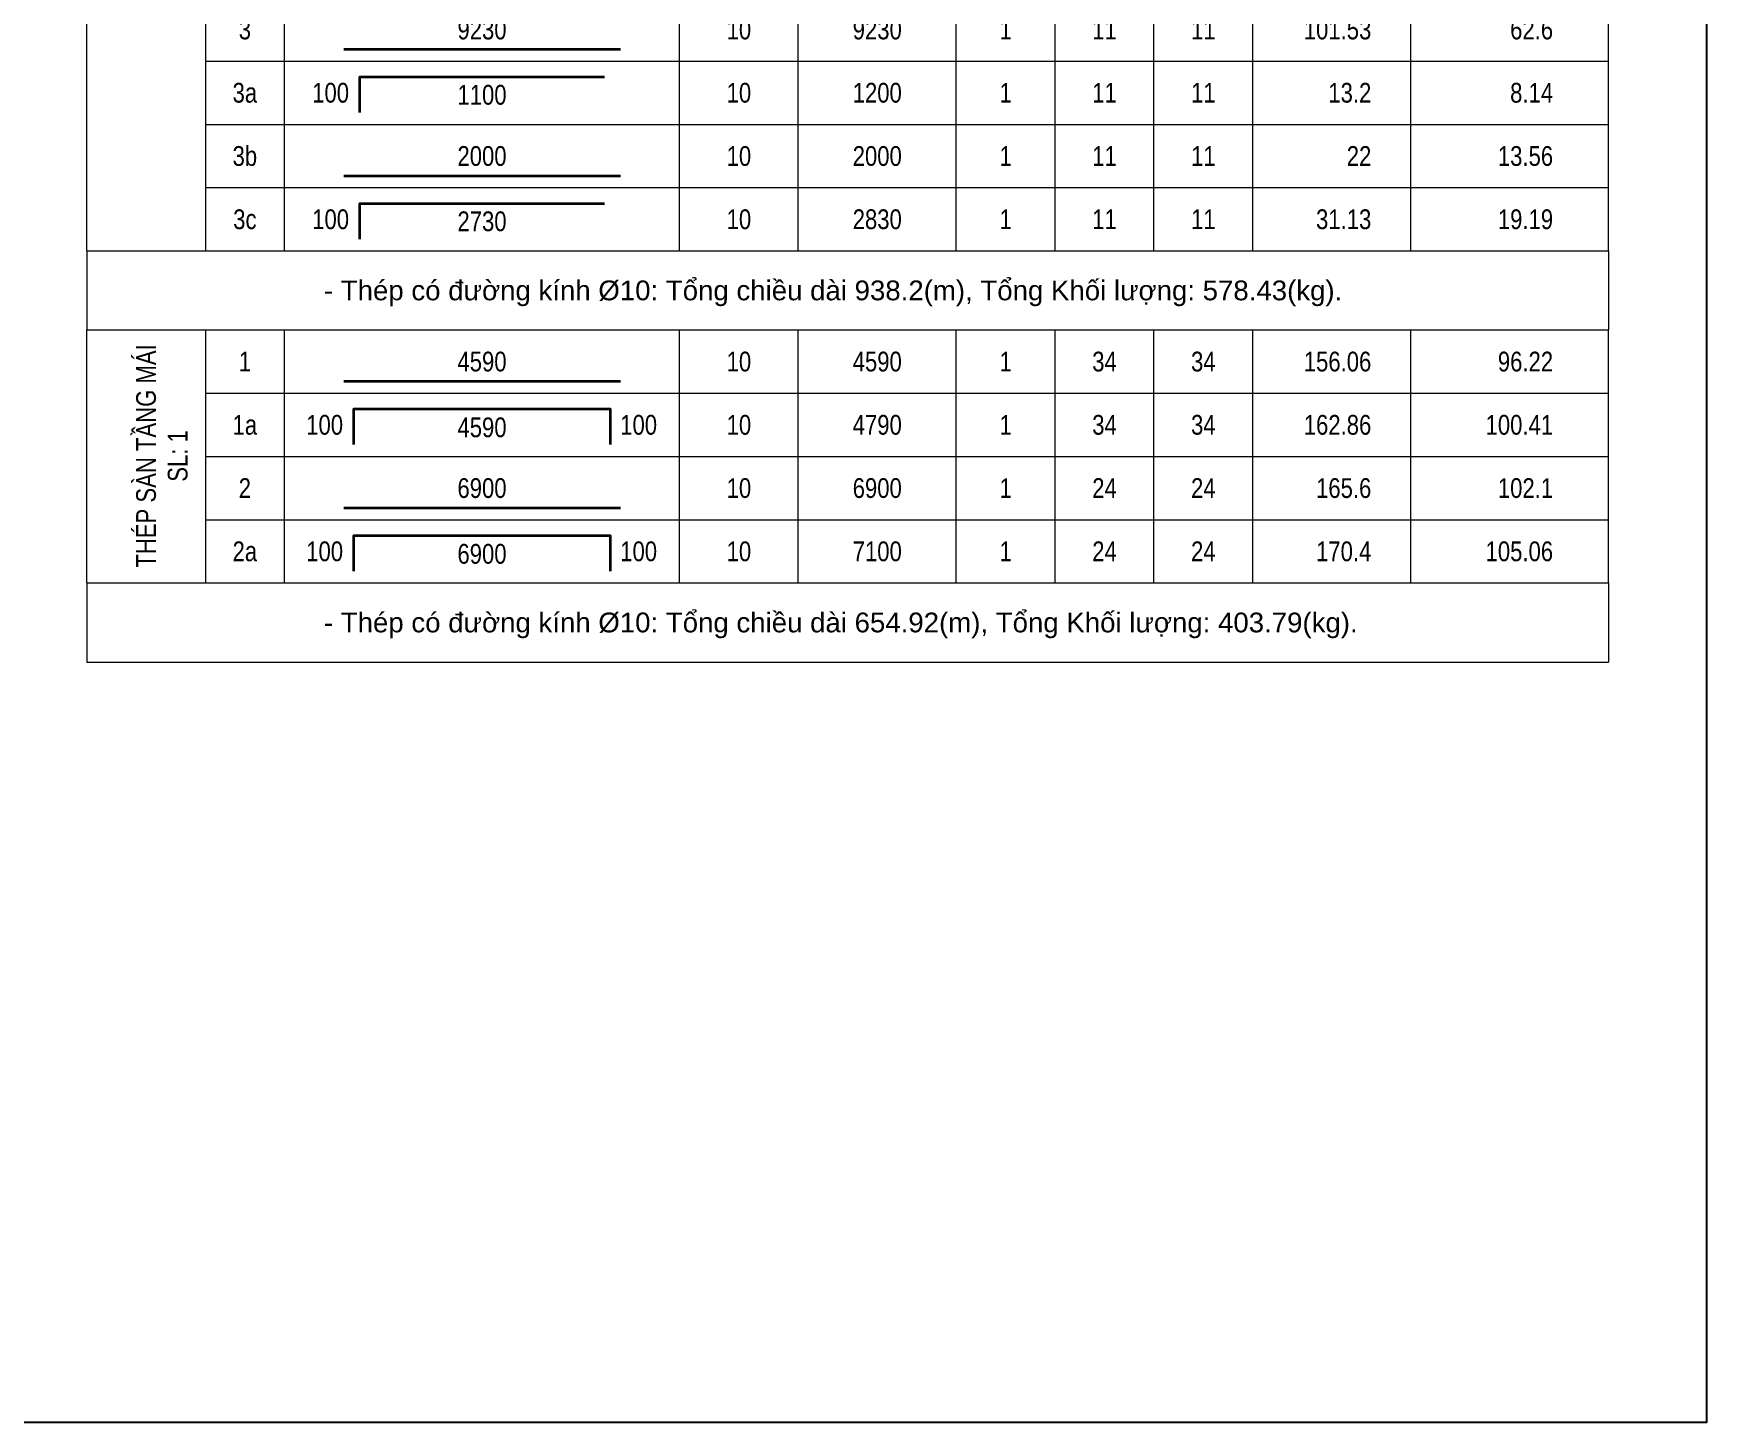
# Model space of a CAD drawing. Extents: x -165145 to 691808, y -202842 to 311040.
# Drawn here: x 363342 to 373925, y -136252 to -127468 of the extents above; entities that cross this region are included whole.
import ezdxf
from ezdxf.enums import TextEntityAlignment as Align

# ---------------------------------------------------------------- set-up
doc = ezdxf.new("R2010")
doc.units = 0
doc.header["$LTSCALE"] = 10
doc.header["$MEASUREMENT"] = 0
doc.linetypes.add('HIDDEN', pattern=[2.3807, 1.587, -0.7937])
doc.layers.get('Defpoints').update_dxf_attribs({"color": 5, "linetype": 'CONTINUOUS'})
for name, color, linetype, lineweight in [('DCE_BaoBeTong', 4, 'CONTINUOUS', 18), ('Dce_text', 7, 'CONTINUOUS', 13), ('DCE_ThepChu', 1, 'CONTINUOUS', 35), ('GE_KC_NETKHUAT', 9, 'HIDDEN', 20), ('TEXT', 4, 'CONTINUOUS', 20)]:
    doc.layers.add(name, color=color, linetype=linetype, lineweight=lineweight)
doc.styles.add('Dce_Text', font='arial.ttf', dxfattribs={"width": 0.8})
doc.styles.add('Dce_Text2', font='arial.ttf', dxfattribs={"width": 0.8})

# ---------------------------------------------------------------- blocks, each defined once
blk = doc.blocks.new('TK1')
at = {"layer": 'DCE_BaoBeTong'}
for p, q in [((0, -8), (0, 0)), ((25, -8), (25, 0)), ((75, -8), (75, 0)), ((90, -8), (90, 0)), ((110, -8), (110, 0)), ((122.5, -8), (122.5, 0)), ((135, -8), (135, 0)), ((147.5, -8), (147.5, 0)), ((167.5, -8), (167.5, 0))]:
    blk.add_line(p, q, dxfattribs=at)
for points in [[(15, -8), (25, -8), (75, -8), (90, -8), (122.5, -8), (135, -8), (147.5, -8), (167.5, -8), (192.5, -8), (192.5, 0)], [(15, 0), (15, -8)]]:
    blk.add_lwpolyline(points, dxfattribs=at)
at = {"layer": 'DCE_ThepChu'}
blk.add_lwpolyline([(32.5, -6.5), (67.5, -6.5)], dxfattribs=at)
at = {"layer": 'Dce_text', "color": 2, "style": 'Dce_Text', "width": 0.8, "flags": 4}
for tag, p in [('SH', (20, -4)), ('L', (50, -4)), ('DK', (82.5, -4)), ('sumL', (100, -4)), ('SKC', (116.25, -4)), ('SL', (128.75, -4))]:
    blk.add_attdef(tag, text='', height=2.5, dxfattribs=at).set_placement(p, align=Align.MIDDLE_CENTER)
at = {"layer": 'Dce_text', "color": 2, "style": 'Dce_Text', "width": 0.8}
blk.add_attdef('TSL', text='', height=2.5, dxfattribs=at).set_placement((141.25, -4), align=Align.MIDDLE_CENTER)
at = {"layer": 'Dce_text', "color": 2, "style": 'Dce_Text', "width": 0.8, "flags": 4}
for tag, p in [('Lall', (162.5, -4)), ('KL', (185.5, -4))]:
    blk.add_attdef(tag, text='', height=2.5, dxfattribs=at).set_placement(p, align=Align.MIDDLE_RIGHT)
blk = doc.blocks.new('TK2')
at = {"layer": 'DCE_BaoBeTong'}
for p, q in [((0, -8), (0, 0)), ((25, -8), (25, 0)), ((75, -8), (75, 0)), ((90, -8), (90, 0)), ((110, -8), (110, 0)), ((122.5, -8), (122.5, 0)), ((135, -8), (135, 0)), ((147.5, -8), (147.5, 0)), ((167.5, -8), (167.5, 0))]:
    blk.add_line(p, q, dxfattribs=at)
for points in [[(15, -8), (25, -8), (75, -8), (90, -8), (122.5, -8), (135, -8), (147.5, -8), (167.5, -8), (192.5, -8), (192.5, 0)], [(15, 0), (15, -8)]]:
    blk.add_lwpolyline(points, dxfattribs=at)
at = {"layer": 'DCE_ThepChu'}
blk.add_lwpolyline([(34.55, -6.5), (34.55, -2), (65.49, -2)], dxfattribs=at)
at = {"layer": 'Dce_text', "color": 2, "style": 'Dce_Text', "width": 0.8, "flags": 4}
for tag, p in [('SH', (20, -4)), ('L2', (50, -4.26)), ('DK', (82.5, -4)), ('sumL', (100, -4)), ('SKC', (116.25, -4)), ('SL', (128.75, -4))]:
    blk.add_attdef(tag, text='', height=2.5, dxfattribs=at).set_placement(p, align=Align.MIDDLE_CENTER)
for tag, p in [('L1', (33.18, -4)), ('Lall', (162.5, -4)), ('KL', (185.5, -4))]:
    blk.add_attdef(tag, text='', height=2.5, dxfattribs=at).set_placement(p, align=Align.MIDDLE_RIGHT)
at = {"layer": 'Dce_text', "color": 2, "style": 'Dce_Text', "width": 0.8}
blk.add_attdef('TSL', text='', height=2.5, dxfattribs=at).set_placement((141.25, -4), align=Align.MIDDLE_CENTER)
blk = doc.blocks.new('TK4')
at = {"layer": 'DCE_BaoBeTong'}
for p, q in [((0, -8), (0, 0)), ((25, -8), (25, 0)), ((75, -8), (75, 0)), ((90, -8), (90, 0)), ((110, -8), (110, 0)), ((122.5, -8), (122.5, 0)), ((135, -8), (135, 0)), ((147.5, -8), (147.5, 0)), ((167.5, -8), (167.5, 0))]:
    blk.add_line(p, q, dxfattribs=at)
for points in [[(15, -8), (25, -8), (75, -8), (90, -8), (122.5, -8), (135, -8), (147.5, -8), (167.5, -8), (192.5, -8), (192.5, 0)], [(15, 0), (15, -8)]]:
    blk.add_lwpolyline(points, dxfattribs=at)
at = {"layer": 'DCE_ThepChu'}
blk.add_lwpolyline([(33.78, -6.5), (33.78, -2), (66.22, -2), (66.22, -6.5)], dxfattribs=at)
at = {"layer": 'Dce_text', "color": 2, "style": 'Dce_Text', "width": 0.8, "flags": 4}
for tag, p in [('SH', (20, -4)), ('L2', (50, -4.32)), ('DK', (82.5, -4)), ('sumL', (100, -4)), ('SKC', (116.25, -4)), ('SL', (128.75, -4))]:
    blk.add_attdef(tag, text='', height=2.5, dxfattribs=at).set_placement(p, align=Align.MIDDLE_CENTER)
for tag, p in [('L1', (32.43, -4)), ('Lall', (162.5, -4)), ('KL', (185.5, -4))]:
    blk.add_attdef(tag, text='', height=2.5, dxfattribs=at).set_placement(p, align=Align.MIDDLE_RIGHT)
blk.add_attdef('L3', text='', height=2.5, dxfattribs=at).set_placement((67.48, -4), align=Align.MIDDLE_LEFT)
at = {"layer": 'Dce_text', "color": 2, "style": 'Dce_Text', "width": 0.8}
blk.add_attdef('TSL', text='', height=2.5, dxfattribs=at).set_placement((141.25, -4), align=Align.MIDDLE_CENTER)
blk = doc.blocks.new('TenCauKien')
at = {"layer": 'Dce_text', "style": 'Dce_Text', "width": 0.8}
for tag, p in [('TENCAUKIEN', (-2, 0)), ('SOCAUKIEN', (2, 0))]:
    blk.add_attdef(tag, text='', height=2.5, rotation=90, dxfattribs=at).set_placement(p, align=Align.MIDDLE_CENTER)

msp = doc.modelspace()

# ---------------------------------------------------------------- linework, layer by layer
at = {"layer": 'DCE_BaoBeTong'}
for p, q in [((363679.6295, -128842.87303), (364429.6295, -128842.87303)), ((363679.6295, -128842.87303), (363679.6295, -129342.87303)), ((373304.6295, -128842.87303), (373304.6295, -129342.87303)), ((363679.6295, -129342.87303), (373304.6295, -129342.87303)), ((363679.6295, -130942.87303), (364429.6295, -130942.87303)), ((363679.6295, -130942.87303), (363679.6295, -131442.87303)), ((373304.6295, -130942.87303), (373304.6295, -131442.87303)), ((363679.6295, -131442.87303), (373304.6295, -131442.87303))]:
    msp.add_line(p, q, dxfattribs=at)
at = {"layer": 'Defpoints'}
msp.add_lwpolyline([(352908.07393, -118768.70056), (373925.04268, -118768.70056), (373925.04268, -136252.38181), (352908.07393, -136252.38181)], close=True, dxfattribs=at)

# ---------------------------------------------------------------- block references
at = {"layer": 'GE_KC_NETKHUAT'}
ref = msp.add_blockref('TK1', (363679.6295, -127242.87303), dxfattribs=dict(at, xscale=50, yscale=50, zscale=50))
ref.add_attrib('KL', '62.6', dxfattribs={"layer": 'Dce_text', "color": 2, "height": 125, "style": 'Dce_Text', "width": 0.8}).set_placement((372954.6295, -127442.87303), align=Align.MIDDLE_RIGHT)
ref.add_attrib('Lall', '101.53', dxfattribs={"layer": 'Dce_text', "color": 2, "height": 125, "style": 'Dce_Text', "width": 0.8}).set_placement((371804.6295, -127442.87303), align=Align.MIDDLE_RIGHT)
ref.add_attrib('SKC', '1', dxfattribs={"layer": 'Dce_text', "color": 2, "height": 125, "style": 'Dce_Text', "width": 0.8}).set_placement((369492.1295, -127442.87303), align=Align.MIDDLE_CENTER)
ref.add_attrib('SL', '11', dxfattribs={"layer": 'Dce_text', "color": 2, "height": 125, "style": 'Dce_Text', "width": 0.8}).set_placement((370117.1295, -127442.87303), align=Align.MIDDLE_CENTER)
ref.add_attrib('sumL', '9230', dxfattribs={"layer": 'Dce_text', "color": 2, "height": 125, "style": 'Dce_Text', "width": 0.8}).set_placement((368679.6295, -127442.87303), align=Align.MIDDLE_CENTER)
ref.add_attrib('DK', '10', dxfattribs={"layer": 'Dce_text', "color": 2, "height": 125, "style": 'Dce_Text', "width": 0.8}).set_placement((367804.6295, -127442.87303), align=Align.MIDDLE_CENTER)
ref.add_attrib('L', '9230', dxfattribs={"layer": 'Dce_text', "color": 2, "height": 125, "style": 'Dce_Text', "width": 0.8}).set_placement((366179.6295, -127442.87303), align=Align.MIDDLE_CENTER)
ref.add_attrib('SH', '3', dxfattribs={"layer": 'Dce_text', "color": 2, "height": 125, "style": 'Dce_Text', "width": 0.8}).set_placement((364679.6295, -127442.87303), align=Align.MIDDLE_CENTER)
ref.add_attrib('TSL', '11', dxfattribs={"layer": 'Dce_text', "color": 2, "height": 125, "style": 'Dce_Text', "width": 0.8}).set_placement((370742.1295, -127442.87303), align=Align.MIDDLE_CENTER)
ref = msp.add_blockref('TK2', (363679.6295, -127642.87303), dxfattribs=dict(at, xscale=50, yscale=50, zscale=50))
ref.add_attrib('SH', '3a', dxfattribs={"layer": 'Dce_text', "color": 2, "height": 125, "style": 'Dce_Text', "width": 0.8}).set_placement((364679.6295, -127842.87303), align=Align.MIDDLE_CENTER)
ref.add_attrib('L2', '1100', dxfattribs={"layer": 'Dce_text', "color": 2, "height": 125, "style": 'Dce_Text', "width": 0.8}).set_placement((366179.6295, -127855.84198), align=Align.MIDDLE_CENTER)
ref.add_attrib('L1', '100', dxfattribs={"layer": 'Dce_text', "color": 2, "height": 125, "style": 'Dce_Text', "width": 0.8}).set_placement((365338.61805, -127842.87303), align=Align.MIDDLE_RIGHT)
ref.add_attrib('DK', '10', dxfattribs={"layer": 'Dce_text', "color": 2, "height": 125, "style": 'Dce_Text', "width": 0.8}).set_placement((367804.6295, -127842.87303), align=Align.MIDDLE_CENTER)
ref.add_attrib('sumL', '1200', dxfattribs={"layer": 'Dce_text', "color": 2, "height": 125, "style": 'Dce_Text', "width": 0.8}).set_placement((368679.6295, -127842.87303), align=Align.MIDDLE_CENTER)
ref.add_attrib('SL', '11', dxfattribs={"layer": 'Dce_text', "color": 2, "height": 125, "style": 'Dce_Text', "width": 0.8}).set_placement((370117.1295, -127842.87303), align=Align.MIDDLE_CENTER)
ref.add_attrib('SKC', '1', dxfattribs={"layer": 'Dce_text', "color": 2, "height": 125, "style": 'Dce_Text', "width": 0.8}).set_placement((369492.1295, -127842.87303), align=Align.MIDDLE_CENTER)
ref.add_attrib('Lall', '13.2', dxfattribs={"layer": 'Dce_text', "color": 2, "height": 125, "style": 'Dce_Text', "width": 0.8}).set_placement((371804.6295, -127842.87303), align=Align.MIDDLE_RIGHT)
ref.add_attrib('KL', '8.14', dxfattribs={"layer": 'Dce_text', "color": 2, "height": 125, "style": 'Dce_Text', "width": 0.8}).set_placement((372954.6295, -127842.87303), align=Align.MIDDLE_RIGHT)
ref.add_attrib('TSL', '11', dxfattribs={"layer": 'Dce_text', "color": 2, "height": 125, "style": 'Dce_Text', "width": 0.8}).set_placement((370742.1295, -127842.87303), align=Align.MIDDLE_CENTER)
ref = msp.add_blockref('TK1', (363679.6295, -128042.87303), dxfattribs=dict(at, xscale=50, yscale=50, zscale=50))
ref.add_attrib('KL', '13.56', dxfattribs={"layer": 'Dce_text', "color": 2, "height": 125, "style": 'Dce_Text', "width": 0.8}).set_placement((372954.6295, -128242.87303), align=Align.MIDDLE_RIGHT)
ref.add_attrib('Lall', '22', dxfattribs={"layer": 'Dce_text', "color": 2, "height": 125, "style": 'Dce_Text', "width": 0.8}).set_placement((371804.6295, -128242.87303), align=Align.MIDDLE_RIGHT)
ref.add_attrib('SKC', '1', dxfattribs={"layer": 'Dce_text', "color": 2, "height": 125, "style": 'Dce_Text', "width": 0.8}).set_placement((369492.1295, -128242.87303), align=Align.MIDDLE_CENTER)
ref.add_attrib('SL', '11', dxfattribs={"layer": 'Dce_text', "color": 2, "height": 125, "style": 'Dce_Text', "width": 0.8}).set_placement((370117.1295, -128242.87303), align=Align.MIDDLE_CENTER)
ref.add_attrib('sumL', '2000', dxfattribs={"layer": 'Dce_text', "color": 2, "height": 125, "style": 'Dce_Text', "width": 0.8}).set_placement((368679.6295, -128242.87303), align=Align.MIDDLE_CENTER)
ref.add_attrib('DK', '10', dxfattribs={"layer": 'Dce_text', "color": 2, "height": 125, "style": 'Dce_Text', "width": 0.8}).set_placement((367804.6295, -128242.87303), align=Align.MIDDLE_CENTER)
ref.add_attrib('L', '2000', dxfattribs={"layer": 'Dce_text', "color": 2, "height": 125, "style": 'Dce_Text', "width": 0.8}).set_placement((366179.6295, -128242.87303), align=Align.MIDDLE_CENTER)
ref.add_attrib('SH', '3b', dxfattribs={"layer": 'Dce_text', "color": 2, "height": 125, "style": 'Dce_Text', "width": 0.8}).set_placement((364679.6295, -128242.87303), align=Align.MIDDLE_CENTER)
ref.add_attrib('TSL', '11', dxfattribs={"layer": 'Dce_text', "color": 2, "height": 125, "style": 'Dce_Text', "width": 0.8}).set_placement((370742.1295, -128242.87303), align=Align.MIDDLE_CENTER)
ref = msp.add_blockref('TK2', (363679.6295, -128442.87303), dxfattribs=dict(at, xscale=50, yscale=50, zscale=50))
ref.add_attrib('SH', '3c', dxfattribs={"layer": 'Dce_text', "color": 2, "height": 125, "style": 'Dce_Text', "width": 0.8}).set_placement((364679.6295, -128642.87303), align=Align.MIDDLE_CENTER)
ref.add_attrib('L2', '2730', dxfattribs={"layer": 'Dce_text', "color": 2, "height": 125, "style": 'Dce_Text', "width": 0.8}).set_placement((366179.6295, -128655.84198), align=Align.MIDDLE_CENTER)
ref.add_attrib('L1', '100', dxfattribs={"layer": 'Dce_text', "color": 2, "height": 125, "style": 'Dce_Text', "width": 0.8}).set_placement((365338.61805, -128642.87303), align=Align.MIDDLE_RIGHT)
ref.add_attrib('DK', '10', dxfattribs={"layer": 'Dce_text', "color": 2, "height": 125, "style": 'Dce_Text', "width": 0.8}).set_placement((367804.6295, -128642.87303), align=Align.MIDDLE_CENTER)
ref.add_attrib('sumL', '2830', dxfattribs={"layer": 'Dce_text', "color": 2, "height": 125, "style": 'Dce_Text', "width": 0.8}).set_placement((368679.6295, -128642.87303), align=Align.MIDDLE_CENTER)
ref.add_attrib('SL', '11', dxfattribs={"layer": 'Dce_text', "color": 2, "height": 125, "style": 'Dce_Text', "width": 0.8}).set_placement((370117.1295, -128642.87303), align=Align.MIDDLE_CENTER)
ref.add_attrib('SKC', '1', dxfattribs={"layer": 'Dce_text', "color": 2, "height": 125, "style": 'Dce_Text', "width": 0.8}).set_placement((369492.1295, -128642.87303), align=Align.MIDDLE_CENTER)
ref.add_attrib('Lall', '31.13', dxfattribs={"layer": 'Dce_text', "color": 2, "height": 125, "style": 'Dce_Text', "width": 0.8}).set_placement((371804.6295, -128642.87303), align=Align.MIDDLE_RIGHT)
ref.add_attrib('KL', '19.19', dxfattribs={"layer": 'Dce_text', "color": 2, "height": 125, "style": 'Dce_Text', "width": 0.8}).set_placement((372954.6295, -128642.87303), align=Align.MIDDLE_RIGHT)
ref.add_attrib('TSL', '11', dxfattribs={"layer": 'Dce_text', "color": 2, "height": 125, "style": 'Dce_Text', "width": 0.8}).set_placement((370742.1295, -128642.87303), align=Align.MIDDLE_CENTER)
ref = msp.add_blockref('TK1', (363679.6295, -129342.87303), dxfattribs=dict(at, xscale=50, yscale=50, zscale=50))
ref.add_attrib('KL', '96.22', dxfattribs={"layer": 'Dce_text', "color": 2, "height": 125, "style": 'Dce_Text', "width": 0.8}).set_placement((372954.6295, -129542.87303), align=Align.MIDDLE_RIGHT)
ref.add_attrib('Lall', '156.06', dxfattribs={"layer": 'Dce_text', "color": 2, "height": 125, "style": 'Dce_Text', "width": 0.8}).set_placement((371804.6295, -129542.87303), align=Align.MIDDLE_RIGHT)
ref.add_attrib('SKC', '1', dxfattribs={"layer": 'Dce_text', "color": 2, "height": 125, "style": 'Dce_Text', "width": 0.8}).set_placement((369492.1295, -129542.87303), align=Align.MIDDLE_CENTER)
ref.add_attrib('SL', '34', dxfattribs={"layer": 'Dce_text', "color": 2, "height": 125, "style": 'Dce_Text', "width": 0.8}).set_placement((370117.1295, -129542.87303), align=Align.MIDDLE_CENTER)
ref.add_attrib('sumL', '4590', dxfattribs={"layer": 'Dce_text', "color": 2, "height": 125, "style": 'Dce_Text', "width": 0.8}).set_placement((368679.6295, -129542.87303), align=Align.MIDDLE_CENTER)
ref.add_attrib('DK', '10', dxfattribs={"layer": 'Dce_text', "color": 2, "height": 125, "style": 'Dce_Text', "width": 0.8}).set_placement((367804.6295, -129542.87303), align=Align.MIDDLE_CENTER)
ref.add_attrib('L', '4590', dxfattribs={"layer": 'Dce_text', "color": 2, "height": 125, "style": 'Dce_Text', "width": 0.8}).set_placement((366179.6295, -129542.87303), align=Align.MIDDLE_CENTER)
ref.add_attrib('SH', '1', dxfattribs={"layer": 'Dce_text', "color": 2, "height": 125, "style": 'Dce_Text', "width": 0.8}).set_placement((364679.6295, -129542.87303), align=Align.MIDDLE_CENTER)
ref.add_attrib('TSL', '34', dxfattribs={"layer": 'Dce_text', "color": 2, "height": 125, "style": 'Dce_Text', "width": 0.8}).set_placement((370742.1295, -129542.87303), align=Align.MIDDLE_CENTER)
ref = msp.add_blockref('TK4', (363679.6295, -129742.87303), dxfattribs=dict(at, xscale=50, yscale=50, zscale=50))
ref.add_attrib('SH', '1a', dxfattribs={"layer": 'Dce_text', "color": 2, "height": 125, "style": 'Dce_Text', "width": 0.8}).set_placement((364679.6295, -129942.87303), align=Align.MIDDLE_CENTER)
ref.add_attrib('L2', '4590', dxfattribs={"layer": 'Dce_text', "color": 2, "height": 125, "style": 'Dce_Text', "width": 0.8}).set_placement((366179.6295, -129958.83482), align=Align.MIDDLE_CENTER)
ref.add_attrib('L1', '100', dxfattribs={"layer": 'Dce_text', "color": 2, "height": 125, "style": 'Dce_Text', "width": 0.8}).set_placement((365300.8948, -129942.87303), align=Align.MIDDLE_RIGHT)
ref.add_attrib('L3', '100', dxfattribs={"layer": 'Dce_text', "color": 2, "height": 125, "style": 'Dce_Text', "width": 0.8}).set_placement((367053.86847, -129942.87303), align=Align.MIDDLE_LEFT)
ref.add_attrib('DK', '10', dxfattribs={"layer": 'Dce_text', "color": 2, "height": 125, "style": 'Dce_Text', "width": 0.8}).set_placement((367804.6295, -129942.87303), align=Align.MIDDLE_CENTER)
ref.add_attrib('sumL', '4790', dxfattribs={"layer": 'Dce_text', "color": 2, "height": 125, "style": 'Dce_Text', "width": 0.8}).set_placement((368679.6295, -129942.87303), align=Align.MIDDLE_CENTER)
ref.add_attrib('SL', '34', dxfattribs={"layer": 'Dce_text', "color": 2, "height": 125, "style": 'Dce_Text', "width": 0.8}).set_placement((370117.1295, -129942.87303), align=Align.MIDDLE_CENTER)
ref.add_attrib('SKC', '1', dxfattribs={"layer": 'Dce_text', "color": 2, "height": 125, "style": 'Dce_Text', "width": 0.8}).set_placement((369492.1295, -129942.87303), align=Align.MIDDLE_CENTER)
ref.add_attrib('Lall', '162.86', dxfattribs={"layer": 'Dce_text', "color": 2, "height": 125, "style": 'Dce_Text', "width": 0.8}).set_placement((371804.6295, -129942.87303), align=Align.MIDDLE_RIGHT)
ref.add_attrib('KL', '100.41', dxfattribs={"layer": 'Dce_text', "color": 2, "height": 125, "style": 'Dce_Text', "width": 0.8}).set_placement((372954.6295, -129942.87303), align=Align.MIDDLE_RIGHT)
ref.add_attrib('TSL', '34', dxfattribs={"layer": 'Dce_text', "color": 2, "height": 125, "style": 'Dce_Text', "width": 0.8}).set_placement((370742.1295, -129942.87303), align=Align.MIDDLE_CENTER)
ref = msp.add_blockref('TK1', (363679.6295, -130142.87303), dxfattribs=dict(at, xscale=50, yscale=50, zscale=50))
ref.add_attrib('KL', '102.1', dxfattribs={"layer": 'Dce_text', "color": 2, "height": 125, "style": 'Dce_Text', "width": 0.8}).set_placement((372954.6295, -130342.87303), align=Align.MIDDLE_RIGHT)
ref.add_attrib('Lall', '165.6', dxfattribs={"layer": 'Dce_text', "color": 2, "height": 125, "style": 'Dce_Text', "width": 0.8}).set_placement((371804.6295, -130342.87303), align=Align.MIDDLE_RIGHT)
ref.add_attrib('SKC', '1', dxfattribs={"layer": 'Dce_text', "color": 2, "height": 125, "style": 'Dce_Text', "width": 0.8}).set_placement((369492.1295, -130342.87303), align=Align.MIDDLE_CENTER)
ref.add_attrib('SL', '24', dxfattribs={"layer": 'Dce_text', "color": 2, "height": 125, "style": 'Dce_Text', "width": 0.8}).set_placement((370117.1295, -130342.87303), align=Align.MIDDLE_CENTER)
ref.add_attrib('sumL', '6900', dxfattribs={"layer": 'Dce_text', "color": 2, "height": 125, "style": 'Dce_Text', "width": 0.8}).set_placement((368679.6295, -130342.87303), align=Align.MIDDLE_CENTER)
ref.add_attrib('DK', '10', dxfattribs={"layer": 'Dce_text', "color": 2, "height": 125, "style": 'Dce_Text', "width": 0.8}).set_placement((367804.6295, -130342.87303), align=Align.MIDDLE_CENTER)
ref.add_attrib('L', '6900', dxfattribs={"layer": 'Dce_text', "color": 2, "height": 125, "style": 'Dce_Text', "width": 0.8}).set_placement((366179.6295, -130342.87303), align=Align.MIDDLE_CENTER)
ref.add_attrib('SH', '2', dxfattribs={"layer": 'Dce_text', "color": 2, "height": 125, "style": 'Dce_Text', "width": 0.8}).set_placement((364679.6295, -130342.87303), align=Align.MIDDLE_CENTER)
ref.add_attrib('TSL', '24', dxfattribs={"layer": 'Dce_text', "color": 2, "height": 125, "style": 'Dce_Text', "width": 0.8}).set_placement((370742.1295, -130342.87303), align=Align.MIDDLE_CENTER)
ref = msp.add_blockref('TK4', (363679.6295, -130542.87303), dxfattribs=dict(at, xscale=50, yscale=50, zscale=50))
ref.add_attrib('SH', '2a', dxfattribs={"layer": 'Dce_text', "color": 2, "height": 125, "style": 'Dce_Text', "width": 0.8}).set_placement((364679.6295, -130742.87303), align=Align.MIDDLE_CENTER)
ref.add_attrib('L2', '6900', dxfattribs={"layer": 'Dce_text', "color": 2, "height": 125, "style": 'Dce_Text', "width": 0.8}).set_placement((366179.6295, -130758.83482), align=Align.MIDDLE_CENTER)
ref.add_attrib('L1', '100', dxfattribs={"layer": 'Dce_text', "color": 2, "height": 125, "style": 'Dce_Text', "width": 0.8}).set_placement((365300.8948, -130742.87303), align=Align.MIDDLE_RIGHT)
ref.add_attrib('L3', '100', dxfattribs={"layer": 'Dce_text', "color": 2, "height": 125, "style": 'Dce_Text', "width": 0.8}).set_placement((367053.86847, -130742.87303), align=Align.MIDDLE_LEFT)
ref.add_attrib('DK', '10', dxfattribs={"layer": 'Dce_text', "color": 2, "height": 125, "style": 'Dce_Text', "width": 0.8}).set_placement((367804.6295, -130742.87303), align=Align.MIDDLE_CENTER)
ref.add_attrib('sumL', '7100', dxfattribs={"layer": 'Dce_text', "color": 2, "height": 125, "style": 'Dce_Text', "width": 0.8}).set_placement((368679.6295, -130742.87303), align=Align.MIDDLE_CENTER)
ref.add_attrib('SL', '24', dxfattribs={"layer": 'Dce_text', "color": 2, "height": 125, "style": 'Dce_Text', "width": 0.8}).set_placement((370117.1295, -130742.87303), align=Align.MIDDLE_CENTER)
ref.add_attrib('SKC', '1', dxfattribs={"layer": 'Dce_text', "color": 2, "height": 125, "style": 'Dce_Text', "width": 0.8}).set_placement((369492.1295, -130742.87303), align=Align.MIDDLE_CENTER)
ref.add_attrib('Lall', '170.4', dxfattribs={"layer": 'Dce_text', "color": 2, "height": 125, "style": 'Dce_Text', "width": 0.8}).set_placement((371804.6295, -130742.87303), align=Align.MIDDLE_RIGHT)
ref.add_attrib('KL', '105.06', dxfattribs={"layer": 'Dce_text', "color": 2, "height": 125, "style": 'Dce_Text', "width": 0.8}).set_placement((372954.6295, -130742.87303), align=Align.MIDDLE_RIGHT)
ref.add_attrib('TSL', '24', dxfattribs={"layer": 'Dce_text', "color": 2, "height": 125, "style": 'Dce_Text', "width": 0.8}).set_placement((370742.1295, -130742.87303), align=Align.MIDDLE_CENTER)
at = {"layer": 'TEXT', "xscale": 50, "yscale": 50, "zscale": 50}
msp.add_blockref('TenCauKien', (364154.47373, -130139.75743), dxfattribs=at).add_auto_attribs({'SOCAUKIEN': 'SL: 1', 'TENCAUKIEN': 'THÉP SÀN TẦNG MÁI'})

# ---------------------------------------------------------------- texts
at = {"layer": 'Dce_text', "style": 'Dce_Text2'}
for s, p in [('- Thép có đường kính Ø10: Tổng chiều dài 938.2(m), Tổng Khối lượng: 578.43(kg).', (365179.6295, -129092.87303)), ('- Thép có đường kính Ø10: Tổng chiều dài 654.92(m), Tổng Khối lượng: 403.79(kg).', (365179.6295, -131192.87303))]:
    msp.add_text(s, height=125, dxfattribs=at).set_placement(p, align=Align.MIDDLE_LEFT)

doc.saveas('drawing.dxf')
